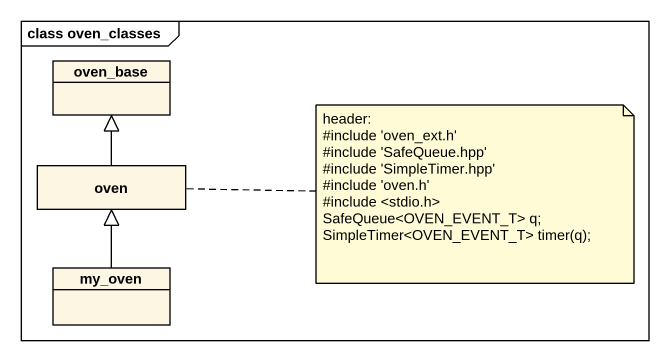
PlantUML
@startuml
mainframe class oven_classes
hide circle
hide empty members
class oven_base
class oven
class my_oven
oven -up-|> oven_base
my_oven -up-|> oven
note right of oven
  header:
  #include 'oven_ext.h'
  #include 'SafeQueue.hpp'
  #include 'SimpleTimer.hpp'
  #include 'oven.h'
  #include <stdio.h>
  SafeQueue<OVEN_EVENT_T> q;
  SimpleTimer<OVEN_EVENT_T> timer(q);
end note
@enduml
